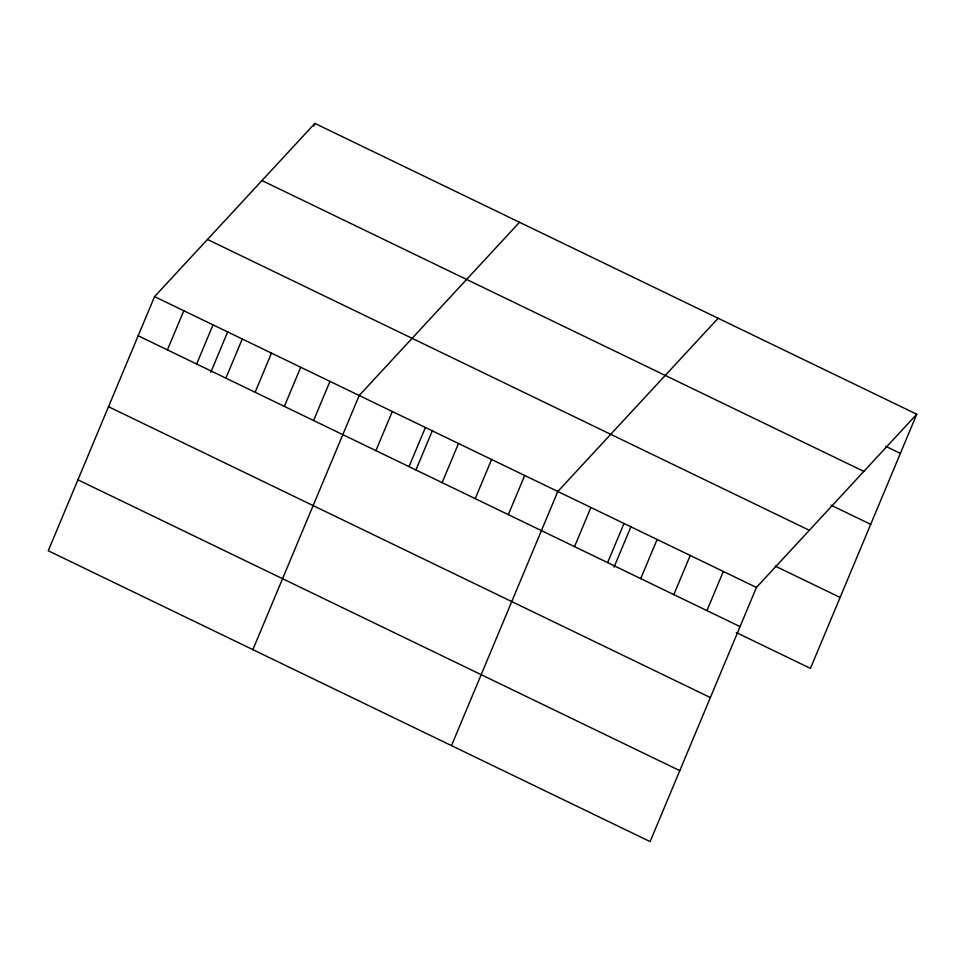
<?xml version="1.0" encoding="UTF-8"?>
<svg xmlns="http://www.w3.org/2000/svg" width="965" height="965" viewBox="0 0 965 965"><rect width="100%" height="100%" fill="white"/><g stroke="black" fill="none" stroke-linecap="round" stroke-linejoin="round"><path stroke-width="1.45" d="M154.557 296.617L48.25 550.762L650.108 841.601L756.427 587.456L916.75 414.238L314.892 123.399L154.557 296.617L756.427 587.456M167.415 349.897L183.796 310.742M196.655 364.022L213.024 324.867M210.78 372.297L227.812 331.562M313.758 126.101L314.892 123.399M225.882 378.147L242.263 338.992M255.122 392.272L271.491 353.118M284.349 406.398L300.73 367.243M313.589 420.523L329.958 381.368M252.878 649.65L359.197 395.493L519.52 222.288M375.916 450.643L392.297 411.488M409.027 466.638L425.396 427.495M415.963 469.871L432.441 430.45M442.127 482.645L458.508 443.49M475.226 498.64L491.607 459.485M508.326 514.635L524.707 475.48M451.499 745.619L557.806 491.475L718.141 318.269M574.537 546.624L590.906 507.469M607.636 562.619L624.017 523.464M614.017 567.155L631.062 526.432M640.736 578.614L657.117 539.459M673.835 594.609L690.216 555.454M706.947 610.604L723.316 571.461M916.75 414.238L810.443 668.383L736.283 632.558M885.81 446.361L900.369 453.393M261.985 180.564L863.844 471.403M830.974 505.153L870.695 524.345M207.475 239.453L809.333 530.292M775.233 566.093L840.117 597.444M138.188 335.76L740.046 626.611M108.502 406.711L710.373 697.55M77.924 479.81L679.794 770.649"/></g></svg>
